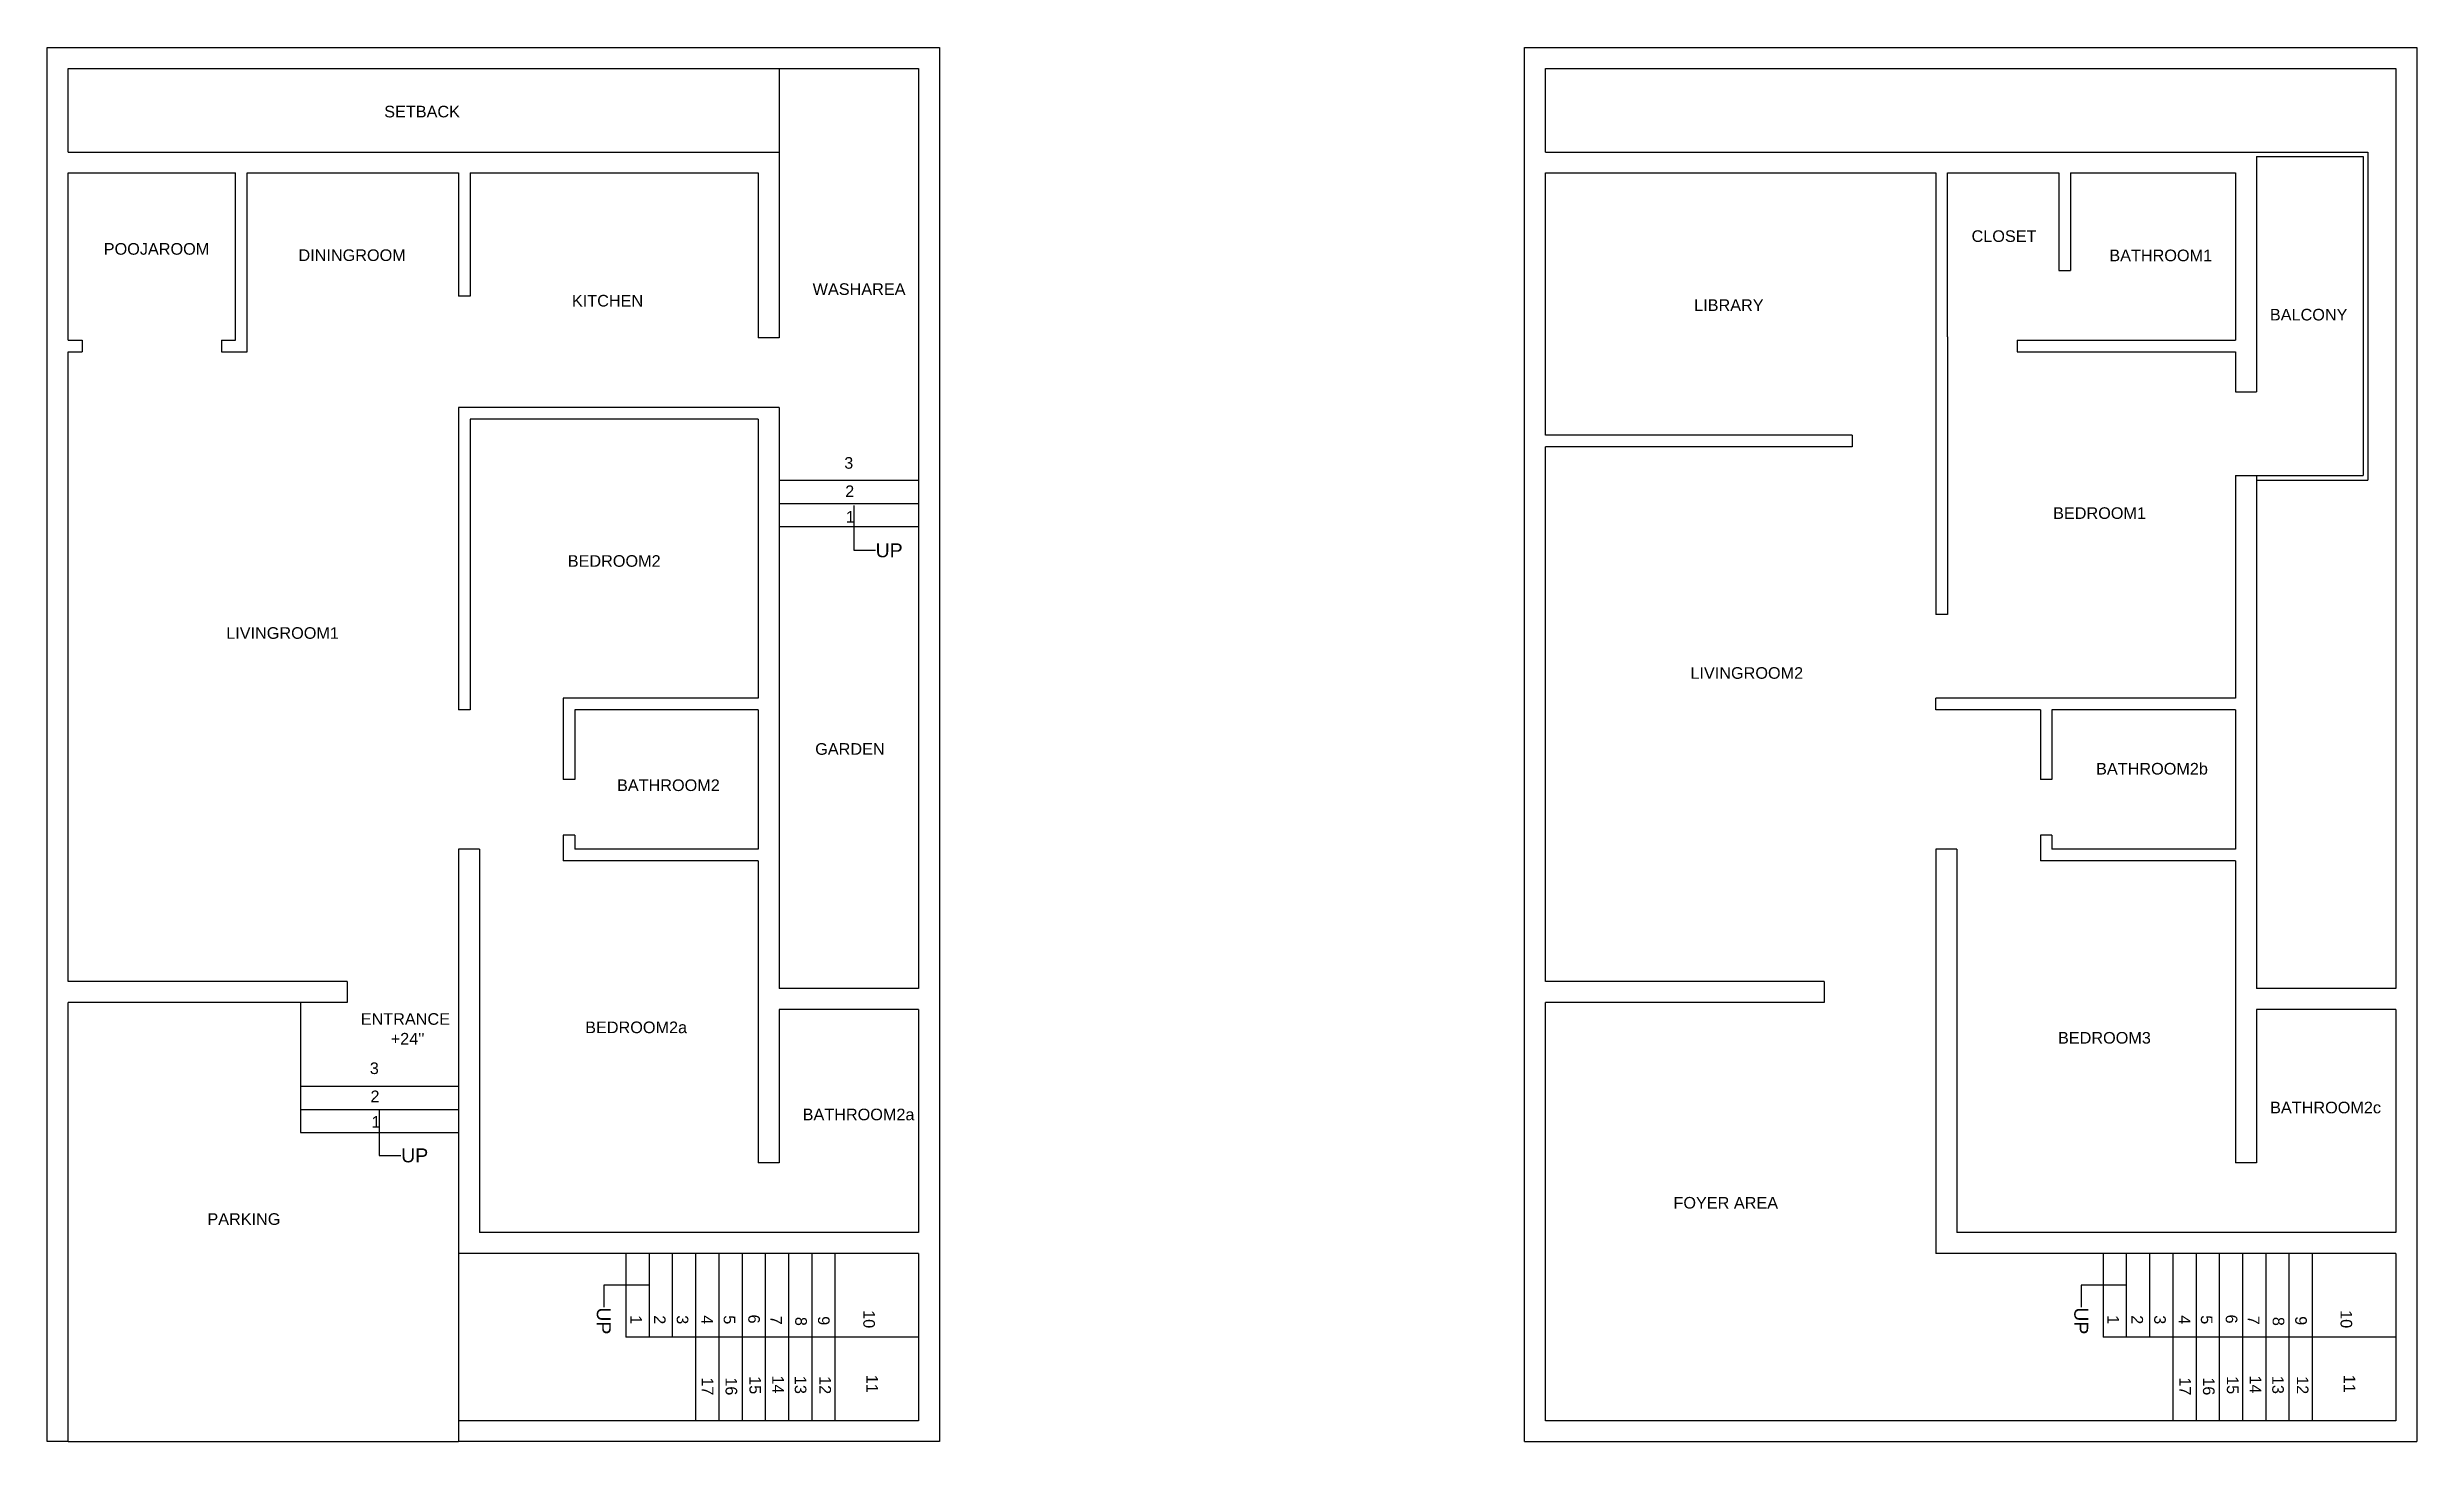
# Model space of a CAD drawing. Header units: feet. Extents: x 24 to 1044, y 12 to 612.
import ezdxf
from ezdxf import colors
from ezdxf.entities.mleader import LeaderData, LeaderLine
from ezdxf.math import Vec2, Vec3

# ---------------------------------------------------------------- set-up
doc = ezdxf.new("R2010")
doc.units = ezdxf.units.FT
doc.header["$MEASUREMENT"] = 0
for name, color, linetype in [('Balcony', 7, 'Continuous'), ('BathRoom1', 7, 'Continuous'), ('BathRoom2', 7, 'Continuous'), ('BathRoom2a', 7, 'Continuous'), ('BathRoom2b', 7, 'Continuous'), ('BathRoom2c', 7, 'Continuous'), ('BedRoom1', 7, 'Continuous'), ('BedRoom2', 7, 'Continuous'), ('BedRoom2a', 7, 'Continuous'), ('BedRoom3', 7, 'Continuous'), ('Boundary', 7, 'Continuous'), ('Closet', 7, 'Continuous'), ('DiningRoom', 7, 'Continuous'), ('Entrance_Staircase', 7, 'Continuous'), ('FoyerArea', 7, 'Continuous'), ('Garden', 7, 'Continuous'), ('Kitchen', 7, 'Continuous'), ('Library', 7, 'Continuous'), ('LivingRoom1', 7, 'Continuous'), ('LivingRoom2', 7, 'Continuous'), ('Parking', 7, 'Continuous'), ('PoojaRoom', 7, 'Continuous'), ('Setback', 7, 'Continuous'), ('Staircase', 7, 'Continuous'), ('WashArea', 7, 'Continuous'), ('WashArea_Staircase', 7, 'Continuous')]:
    doc.layers.add(name, color=color, linetype=linetype)
doc.styles.get("Standard").update_dxf_attribs({"font": 'arial.ttf'})

msp = doc.modelspace()

# ---------------------------------------------------------------- linework, layer by layer
for p, q in [((339.1, 567.1), (339.1, 558.1)), ((330.1, 258.1), (330.1, 207.1)), ((965.9, 258.1), (965.9, 207.1)), ((33.1, 12.1), (24.1, 12.1))]:
    msp.add_line(p, q)
at = {"layer": 'Balcony'}
for p, q in [((974.9, 567.1), (1022.9, 567.1)), ((974.9, 565.1), (974.9, 463.9)), ((974.9, 565.1), (1020.9, 565.1)), ((1020.9, 565.1), (1020.9, 427.9)), ((1022.9, 567.1), (1022.9, 425.9)), ((965.9, 463.9), (974.9, 463.9)), ((965.9, 427.9), (1020.9, 427.9)), ((974.9, 425.9), (1022.9, 425.9))]:
    msp.add_line(p, q, dxfattribs=at)
at = {"layer": 'BathRoom1'}
for p, q in [((894.9, 558.1), (965.9, 558.1)), ((894.9, 558.1), (894.9, 516.1)), ((965.9, 558.1), (965.9, 486.1)), ((889.9, 516.1), (894.9, 516.1)), ((871.9, 486.1), (965.9, 486.1))]:
    msp.add_line(p, q, dxfattribs=at)
at = {"layer": 'BathRoom2'}
for p, q in [((246.1, 332.1), (246.1, 297.1)), ((251.1, 327.1), (251.1, 297.1)), ((330.1, 327.1), (251.1, 327.1)), ((330.1, 327.1), (330.1, 267.1)), ((251.1, 297.1), (246.1, 297.1)), ((246.1, 273.1), (246.1, 262.1)), ((251.1, 273.1), (246.1, 273.1)), ((251.1, 273.1), (251.1, 267.1)), ((330.1, 267.1), (251.1, 267.1))]:
    msp.add_line(p, q, dxfattribs=at)
at = {"layer": 'BathRoom2a'}
for p, q in [((339.1, 198.1), (339.1, 132.1)), ((399.1, 198.1), (339.1, 198.1)), ((399.1, 198.1), (399.1, 102.1)), ((339.1, 132.1), (330.1, 132.1)), ((399.1, 102.1), (330.1, 102.1))]:
    msp.add_line(p, q, dxfattribs=at)
at = {"layer": 'BathRoom2b'}
for p, q in [((881.9, 327.1), (836.9, 327.1)), ((881.9, 327.1), (881.9, 297.1)), ((886.9, 327.1), (886.9, 297.1)), ((965.9, 327.1), (886.9, 327.1)), ((965.9, 327.1), (965.9, 267.1)), ((886.9, 297.1), (881.9, 297.1)), ((881.9, 273.1), (881.9, 262.1)), ((886.9, 273.1), (881.9, 273.1)), ((886.9, 273.1), (886.9, 267.1)), ((965.9, 267.1), (886.9, 267.1))]:
    msp.add_line(p, q, dxfattribs=at)
at = {"layer": 'BathRoom2c'}
for p, q in [((974.9, 198.1), (974.9, 132.1)), ((1034.9, 198.1), (974.9, 198.1)), ((1034.9, 198.1), (1034.9, 102.1)), ((974.9, 132.1), (965.9, 132.1)), ((1034.9, 102.1), (965.9, 102.1))]:
    msp.add_line(p, q, dxfattribs=at)
at = {"layer": 'BedRoom1'}
for p, q in [((841.9, 487.6), (841.9, 368.1)), ((871.9, 481.1), (965.9, 481.1)), ((965.9, 481.1), (965.9, 463.9)), ((965.9, 427.9), (965.9, 332.1)), ((841.9, 368.1), (836.9, 368.1)), ((965.9, 332.1), (836.9, 332.1))]:
    msp.add_line(p, q, dxfattribs=at)
at = {"layer": 'BedRoom2'}
for p, q in [((206.1, 452.1), (206.1, 327.1)), ((330.1, 452.1), (206.1, 452.1)), ((330.1, 452.1), (330.1, 332.1)), ((330.1, 332.1), (246.1, 332.1))]:
    msp.add_line(p, q, dxfattribs=at)
at = {"layer": 'BedRoom2a'}
for p, q in [((210.1, 267.1), (210.1, 102.1)), ((330.1, 262.1), (246.1, 262.1)), ((330.1, 262.1), (330.1, 132.1)), ((330.1, 102.1), (210.1, 102.1))]:
    msp.add_line(p, q, dxfattribs=at)
at = {"layer": 'BedRoom3'}
for p, q in [((845.9, 267.1), (845.9, 102.1)), ((965.9, 262.1), (881.9, 262.1)), ((965.9, 262.1), (965.9, 132.1)), ((965.9, 102.1), (845.9, 102.1))]:
    msp.add_line(p, q, dxfattribs=at)
at = {"layer": 'Boundary'}
for p, q in [((24.1, 612.1), (408.1, 612.1)), ((24.1, 12.1), (24.1, 612.1)), ((408.1, 612.1), (408.1, 12.1)), ((659.9, 612.1), (1043.9, 612.1)), ((659.9, 12.1), (659.9, 612.1)), ((1043.9, 612.1), (1043.9, 12.1)), ((668.9, 603.1), (1034.9, 603.1)), ((668.9, 567.1), (668.9, 603.1)), ((1034.9, 603.1), (1034.9, 207.1)), ((668.9, 567.1), (974.9, 567.1)), ((974.9, 427.9), (974.9, 207.1)), ((1034.9, 207.1), (974.9, 207.1)), ((408.1, 12.1), (201.1, 12.1)), ((659.9, 12.1), (1043.9, 12.1))]:
    msp.add_line(p, q, dxfattribs=at)
at = {"layer": 'Closet'}
for p, q in [((841.9, 558.1), (889.9, 558.1)), ((841.9, 487.6), (841.9, 558.1)), ((889.9, 558.1), (889.9, 516.1)), ((871.9, 486.1), (871.9, 481.1))]:
    msp.add_line(p, q, dxfattribs=at)
at = {"layer": 'DiningRoom'}
for p, q in [((110.1, 558.1), (201.1, 558.1)), ((110.1, 481.1), (110.1, 558.1)), ((201.1, 558.1), (201.1, 505.1)), ((206.1, 505.1), (201.1, 505.1))]:
    msp.add_line(p, q, dxfattribs=at)
at = {"layer": 'Entrance_Staircase'}
for p, q in [((153.1, 210.1), (153.1, 201.1)), ((133, 201.1), (133, 145.1)), ((153.1, 201.1), (133, 201.1)), ((201.1, 201.1), (201.1, 93.1)), ((133, 165.1), (201.1, 165.1)), ((133, 155.1), (201.1, 155.1)), ((133, 145.1), (201.1, 145.1))]:
    msp.add_line(p, q, dxfattribs=at)
at = {"layer": 'FoyerArea'}
for p, q in [((788.9, 201.1), (668.9, 201.1)), ((668.9, 21.1), (668.9, 201.1)), ((836.9, 201.1), (836.9, 93.1)), ((836.9, 21.1), (668.9, 21.1))]:
    msp.add_line(p, q, dxfattribs=at)
at = {"layer": 'Garden'}
for p, q in [((339.1, 405.9), (339.1, 207.1)), ((399.1, 405.9), (399.1, 207.1)), ((399.1, 207.1), (339.1, 207.1))]:
    msp.add_line(p, q, dxfattribs=at)
at = {"layer": 'Kitchen'}
for p, q in [((206.1, 558.1), (330.1, 558.1)), ((206.1, 558.1), (206.1, 505.1)), ((330.1, 558.1), (330.1, 487.1)), ((339.1, 487.1), (330.1, 487.1)), ((339.1, 457.1), (201.1, 457.1))]:
    msp.add_line(p, q, dxfattribs=at)
at = {"layer": 'Library'}
for p, q in [((668.9, 558.1), (836.9, 558.1)), ((668.9, 445.2), (668.9, 558.1)), ((836.9, 558.1), (836.9, 441)), ((800.9, 445.2), (668.9, 445.2)), ((800.9, 445.2), (800.9, 440.2))]:
    msp.add_line(p, q, dxfattribs=at)
at = {"layer": 'LivingRoom1'}
for p, q in [((33.1, 210.1), (33.1, 481.1)), ((201.1, 457.1), (201.1, 327.1)), ((206.1, 327.1), (201.1, 327.1)), ((201.1, 267.1), (201.1, 201.1)), ((210.1, 267.1), (201.1, 267.1)), ((153.1, 210.1), (33.1, 210.1))]:
    msp.add_line(p, q, dxfattribs=at)
at = {"layer": 'LivingRoom2'}
for p, q in [((668.9, 210.1), (668.9, 440.2)), ((800.9, 440.2), (668.9, 440.2)), ((836.9, 441), (836.9, 368.1)), ((836.9, 327.1), (836.9, 332.1)), ((836.9, 267.1), (836.9, 201.1)), ((845.9, 267.1), (836.9, 267.1)), ((788.9, 210.1), (668.9, 210.1)), ((788.9, 210.1), (788.9, 201.1))]:
    msp.add_line(p, q, dxfattribs=at)
at = {"layer": 'Parking'}
for p, q in [((133, 201.1), (33.1, 201.1)), ((33.1, 12.1), (33.1, 201.1)), ((33.1, 12.1), (201.1, 12.1))]:
    msp.add_line(p, q, dxfattribs=at)
at = {"layer": 'PoojaRoom'}
for p, q in [((33.1, 558.1), (105.1, 558.1)), ((33.1, 486.1), (33.1, 558.1)), ((105.1, 486.1), (105.1, 558.1)), ((33.1, 486.1), (39.1, 486.1)), ((33.1, 481.1), (39.1, 481.1)), ((39.1, 486.1), (39.1, 481.1)), ((99.1, 486.1), (105.1, 486.1)), ((99.1, 486.1), (99.1, 481.1)), ((99.1, 481.1), (110.1, 481.1))]:
    msp.add_line(p, q, dxfattribs=at)
at = {"layer": 'Setback'}
for p, q in [((33.1, 567.1), (33.1, 603.1)), ((33.1, 603.1), (339.1, 603.1)), ((33.1, 567.1), (339.1, 567.1))]:
    msp.add_line(p, q, dxfattribs=at)
at = {"layer": 'Staircase'}
for p, q in [((399.1, 93.1), (201.1, 93.1)), ((201.1, 93.1), (201.1, 12.1)), ((273.1, 93.1), (273.1, 57.1)), ((283.1, 93.1), (283.1, 57.1)), ((293.1, 93.1), (293.1, 57.1)), ((303.1, 93.1), (303.1, 21.1)), ((313.1, 93.1), (313.1, 21.1)), ((323.1, 93.1), (323.1, 21.1)), ((333.1, 93.1), (333.1, 21.1)), ((343.1, 93.1), (343.1, 21.1)), ((353.1, 93.1), (353.1, 21.1)), ((363.1, 93.1), (363.1, 21.1)), ((399.1, 93.1), (399.1, 21.1)), ((1034.9, 93.1), (836.9, 93.1)), ((908.9, 93.1), (908.9, 57.1)), ((918.9, 93.1), (918.9, 57.1)), ((928.9, 93.1), (928.9, 57.1)), ((938.9, 93.1), (938.9, 21.1)), ((948.9, 93.1), (948.9, 21.1)), ((958.9, 93.1), (958.9, 21.1)), ((968.9, 93.1), (968.9, 21.1)), ((978.9, 93.1), (978.9, 21.1)), ((988.9, 93.1), (988.9, 21.1)), ((998.9, 93.1), (998.9, 21.1)), ((1034.9, 93.1), (1034.9, 21.1)), ((399.1, 57.1), (273.1, 57.1)), ((1034.9, 57.1), (908.9, 57.1)), ((399.1, 21.1), (201.1, 21.1)), ((1034.9, 21.1), (836.9, 21.1))]:
    msp.add_line(p, q, dxfattribs=at)
at = {"layer": 'WashArea'}
for p, q in [((339.1, 603.1), (399.1, 603.1)), ((339.1, 603.1), (339.1, 487.1)), ((399.1, 603.1), (399.1, 456.2))]:
    msp.add_line(p, q, dxfattribs=at)
at = {"layer": 'WashArea_Staircase'}
for p, q in [((339.1, 457.1), (339.1, 405.9)), ((399.1, 456.2), (399.1, 405.9)), ((339.1, 425.9), (399.1, 425.9)), ((339.1, 415.9), (399.1, 415.9)), ((339.1, 405.9), (399.1, 405.9))]:
    msp.add_line(p, q, dxfattribs=at)

# ---------------------------------------------------------------- texts
at = {"layer": 'Balcony', "insert": (980.7, 499.6), "char_height": 5, "width": 33.942, "attachment_point": 1}
msp.add_mtext('BALCONY', dxfattribs=at)
at = {"layer": 'BathRoom1', "insert": (911.6, 525.1), "char_height": 5, "width": 33.801, "attachment_point": 1}
msp.add_mtext('BATHROOM1', dxfattribs=at)
at = {"layer": 'BathRoom2', "insert": (269.3, 297.1), "char_height": 5, "width": 33.942, "attachment_point": 1}
msp.add_mtext('BATHROOM2', dxfattribs=at)
at = {"layer": 'BathRoom2a', "insert": (349.2, 155.4), "char_height": 5, "width": 33.942, "attachment_point": 1}
msp.add_mtext('BATHROOM2a', dxfattribs=at)
at = {"layer": 'BathRoom2b', "insert": (905.9, 304.2), "char_height": 5, "width": 33.942, "attachment_point": 1}
msp.add_mtext('BATHROOM2b', dxfattribs=at)
at = {"layer": 'BathRoom2c', "insert": (980.8, 158.4), "char_height": 5, "width": 33.942, "attachment_point": 1}
msp.add_mtext('BATHROOM2c', dxfattribs=at)
at = {"layer": 'BedRoom1', "insert": (887.4, 414.2), "char_height": 5, "width": 33.942, "attachment_point": 1}
msp.add_mtext('BEDROOM1', dxfattribs=at)
at = {"layer": 'BedRoom2', "insert": (248.1, 393.6), "char_height": 5, "width": 33.942, "attachment_point": 1}
msp.add_mtext('BEDROOM2', dxfattribs=at)
at = {"layer": 'BedRoom2a', "insert": (255.6, 192.9), "char_height": 5, "width": 33.942, "attachment_point": 1}
msp.add_mtext('BEDROOM2a', dxfattribs=at)
at = {"layer": 'BedRoom3', "insert": (889.5, 188.4), "char_height": 5, "width": 33.942, "attachment_point": 1}
msp.add_mtext('BEDROOM3', dxfattribs=at)
at = {"layer": 'Closet', "insert": (852.3, 533.4), "char_height": 5, "width": 33.801, "attachment_point": 1}
msp.add_mtext('CLOSET', dxfattribs=at)
at = {"layer": 'DiningRoom', "insert": (132.2, 525.2), "char_height": 5, "width": 44.953, "attachment_point": 1}
msp.add_mtext('DININGROOM', dxfattribs=at)
at = {"layer": 'Entrance_Staircase', "char_height": 5, "width": 33.942, "attachment_point": 1}
for s, insert in [('ENTRANCE', (159, 196.5)), ("+24''", (171.9, 188)), ('3', (162.9, 175.3)), ('2', (163.2, 163.2)), ('1', (163.6, 152.2))]:
    msp.add_mtext(s, dxfattribs=dict(at, insert=insert))
at = {"layer": 'FoyerArea', "insert": (724, 117.4), "char_height": 5, "width": 65.03, "attachment_point": 1}
msp.add_mtext('FOYER AREA', dxfattribs=at)
at = {"layer": 'Garden', "insert": (354.6, 312.7), "char_height": 5, "width": 33.942, "attachment_point": 1}
msp.add_mtext('GARDEN', dxfattribs=at)
at = {"layer": 'Kitchen', "insert": (249.9, 505.6), "char_height": 5, "width": 33.942, "attachment_point": 1}
msp.add_mtext('KITCHEN', dxfattribs=at)
at = {"layer": 'Library', "insert": (732.9, 503.7), "char_height": 5, "width": 33.801, "attachment_point": 1}
msp.add_mtext('LIBRARY', dxfattribs=at)
at = {"layer": 'LivingRoom1', "insert": (101.1, 362.6), "char_height": 5, "width": 33.942, "attachment_point": 1}
msp.add_mtext('LIVINGROOM1', dxfattribs=at)
at = {"layer": 'LivingRoom2', "insert": (731.3, 345.4), "char_height": 5, "width": 33.942, "attachment_point": 1}
msp.add_mtext('LIVINGROOM2', dxfattribs=at)
at = {"layer": 'Parking', "insert": (93, 110.4), "char_height": 5, "width": 33.942, "attachment_point": 1}
msp.add_mtext('PARKING', dxfattribs=at)
at = {"layer": 'PoojaRoom', "insert": (48.4, 527.9), "char_height": 5, "width": 33.942, "attachment_point": 1}
msp.add_mtext('POOJAROOM', dxfattribs=at)
at = {"layer": 'Setback', "insert": (169.1, 587), "char_height": 5, "width": 33.942, "attachment_point": 1}
msp.add_mtext('SETBACK', dxfattribs=at)
at = {"layer": 'Staircase', "char_height": 5, "width": 33.942, "attachment_point": 1, "rotation": 270}
for s, insert in [('1', (280, 66.5)), ('2', (290.2, 66.5)), ('3', (300, 66.5)), ('4', (310.6, 66.5)), ('5', (320.2, 66.5)), ('6', (330.8, 66.8)), ('7', (340.3, 66.3)), ('8', (351, 65.8)), ('9', (360.8, 66.1)), ('10', (380.3, 68.7)), ('1', (915.8, 66.5)), ('2', (926.1, 66.5)), ('3', (935.9, 66.5)), ('4', (946.5, 66.5)), ('5', (956, 66.5)), ('6', (966.7, 66.8)), ('7', (976.2, 66.3)), ('8', (986.9, 65.8)), ('9', (996.6, 66.1)), ('10', (1016.1, 68.7)), ('17', (310.8, 39.8)), ('16', (321, 39.8)), ('15', (331.3, 40.3)), ('14', (341.1, 40.6)), ('13', (350.8, 40.4)), ('12', (361.4, 40.3)), ('11', (381.6, 40.9)), ('17', (946.7, 39.8)), ('16', (956.9, 39.8)), ('15', (967.2, 40.3)), ('14', (977, 40.6)), ('13', (986.7, 40.4)), ('12', (997.3, 40.3)), ('11', (1017.5, 40.9))]:
    msp.add_mtext(s, dxfattribs=dict(at, insert=insert))
at = {"layer": 'WashArea', "insert": (353.5, 510.6), "char_height": 5, "width": 33.942, "attachment_point": 1}
msp.add_mtext('WASHAREA', dxfattribs=at)
at = {"layer": 'WashArea_Staircase', "char_height": 5, "width": 33.942, "attachment_point": 1}
for s, insert in [('3', (367.1, 435.8)), ('2', (367.5, 423.6)), ('1', (367.8, 412.6))]:
    msp.add_mtext(s, dxfattribs=dict(at, insert=insert))

# ---------------------------------------------------------------- leaders
at = {"layer": 'Entrance_Staircase'}
ml = msp.add_multileader_mtext('Standard', dxfattribs=at)
ml.set_content('UP', color=256)
ml.set_leader_properties()
ml.build(insert=Vec2(0, 0))
ml.multileader.update_dxf_attribs({"dogleg_length": 0.36, "arrow_head_size": 0.18})
ctx = ml.context
ctx.base_point, ctx.char_height, ctx.arrow_head_size, ctx.landing_gap_size, ctx.plane_origin = Vec3(176.3, 135.3), 6, 0.18, 0.09, Vec3(166.9, 144.7)
notes = []
notes.append((ctx, [(0, (1, 1, 0), (166.9, 135.3), (1, 0), 9.36, [(0, [(166.9, 155.2)], 0, [])])]))
ctx.mtext.insert, ctx.mtext.flow_direction = Vec3(176.4, 138.3), 5
at = {"layer": 'Staircase'}
ml = msp.add_multileader_mtext('Standard', dxfattribs=at)
ml.set_content('UP', color=256)
ml.set_leader_properties()
ml.build(insert=Vec2(0, 0))
ml.multileader.update_dxf_attribs({"dogleg_length": 0.36, "arrow_head_size": 0.18})
ctx = ml.context
ctx.base_point, ctx.char_height, ctx.arrow_head_size, ctx.landing_gap_size, ctx.plane_origin, ctx.plane_x_axis, ctx.plane_y_axis = Vec3(263.6, 70), 6, 0.18, 0.09, Vec3(273, 79.4), Vec3(0, -1), Vec3(1, 0)
notes.append((ctx, [(0, (1, 1, 0), (263.6, 79.4), (0, -1), 9.36, [(0, [(283, 79.4)], 0, [])])]))
ctx.mtext.insert, ctx.mtext.text_direction, ctx.mtext.rotation, ctx.mtext.flow_direction = Vec3(266.6, 69.9), Vec3(0, -1), 4.712389, 5
ml = msp.add_multileader_mtext('Standard', dxfattribs=at)
ml.set_content('UP', color=256)
ml.set_leader_properties()
ml.build(insert=Vec2(0, 0))
ml.multileader.update_dxf_attribs({"dogleg_length": 0.36, "arrow_head_size": 0.18})
ctx = ml.context
ctx.base_point, ctx.char_height, ctx.arrow_head_size, ctx.landing_gap_size, ctx.plane_origin, ctx.plane_x_axis, ctx.plane_y_axis = Vec3(899.5, 70), 6, 0.18, 0.09, Vec3(908.9, 79.4), Vec3(0, -1), Vec3(1, 0)
notes.append((ctx, [(0, (1, 1, 0), (899.5, 79.4), (0, -1), 9.36, [(0, [(918.9, 79.4)], 0, [])])]))
ctx.mtext.insert, ctx.mtext.text_direction, ctx.mtext.rotation, ctx.mtext.flow_direction = Vec3(902.5, 69.9), Vec3(0, -1), 4.712389, 5
at = {"layer": 'WashArea_Staircase'}
ml = msp.add_multileader_mtext('Standard', dxfattribs=at)
ml.set_content('UP', color=256)
ml.set_leader_properties()
ml.build(insert=Vec2(0, 0))
ml.multileader.update_dxf_attribs({"dogleg_length": 0.36, "arrow_head_size": 0.18})
ctx = ml.context
ctx.base_point, ctx.char_height, ctx.arrow_head_size, ctx.landing_gap_size, ctx.plane_origin = Vec3(380.5, 395.7), 6, 0.18, 0.09, Vec3(371.2, 405.1)
notes.append((ctx, [(0, (1, 1, 0), (371.2, 395.7), (1, 0), 9.36, [(0, [(371.2, 415.1)], 0, [])])]))
ctx.mtext.insert, ctx.mtext.flow_direction = Vec3(380.6, 398.7), 5
for ctx, leaders in notes:
    for number, flags, end, landing, length, lines in leaders:
        leader = LeaderData()
        leader.index, (leader.has_last_leader_line, leader.has_dogleg_vector, leader.attachment_direction) = number, flags
        leader.last_leader_point, leader.dogleg_vector, leader.dogleg_length = Vec3(end), Vec3(landing), length
        for number, points, colour, breaks in lines:
            line = LeaderLine()
            line.index, line.vertices, line.color, line.breaks = number, Vec3.list(points), colors.encode_raw_color(colour), breaks
            leader.lines.append(line)
        ctx.leaders.append(leader)

doc.saveas('drawing.dxf')
